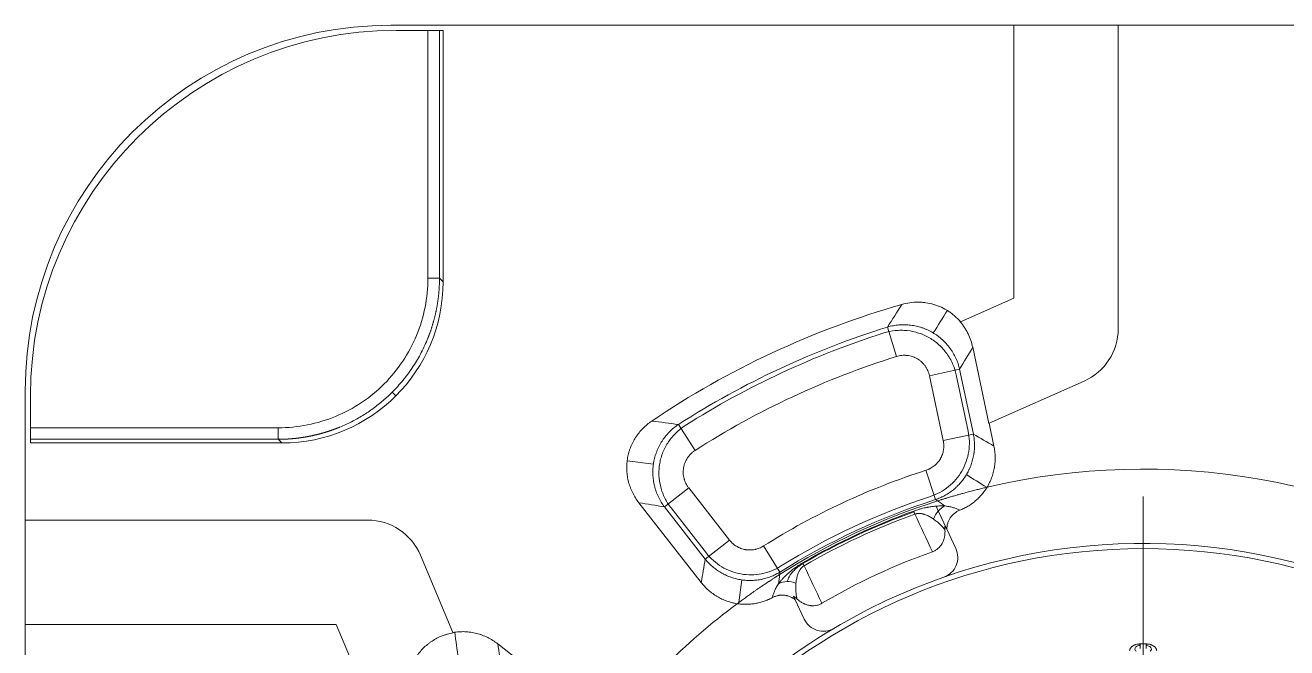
# Model space of a CAD drawing. Header units: millimetres. Extents: x 2234 to 3061, y 2092 to 2676.
# Drawn here: x 2431.7 to 2552.4, y 2523.4 to 2583 of the extents above; entities that cross this region are included whole.
import ezdxf

# ---------------------------------------------------------------- set-up
doc = ezdxf.new("R2010")
doc.units = ezdxf.units.MM
doc.linetypes.add('CENTER', pattern=[50.8, 31.75, -6.35, 6.35, -6.35])
for name, color, linetype, true_color in [('1', 7, 'Continuous', 0xffffff), ('20', 7, 'Continuous', 0xffffff), ('21', 7, 'Continuous', 0xffffff)]:
    doc.layers.add(name, color=color, linetype=linetype, true_color=true_color)

msp = doc.modelspace()

# ---------------------------------------------------------------- linework, layer by layer
at = {"layer": '1', "color": 1, "linetype": 'CENTER', "lineweight": 18}
msp.add_line((2538.695, 2413.124), (2538.695, 2537.891), dxfattribs=at)
at = {"layer": '20', "color": 7, "linetype": 'Continuous', "lineweight": 18}
for p, q in [((2526.309, 2583.007), (2466.695, 2583.007)), ((2526.309, 2583.007), (2536.309, 2583.007)), ((2526.309, 2556.878), (2526.309, 2583.007)), ((2536.309, 2583.007), (2536.309, 2553.953)), ((2737.082, 2583.007), (2536.309, 2583.007)), ((2467.195, 2582.507), (2470.24, 2582.507)), ((2470.24, 2582.507), (2471.347, 2582.507)), ((2470.24, 2558.797), (2470.24, 2582.507)), ((2471.695, 2582.507), (2471.347, 2582.507)), ((2471.347, 2582.507), (2471.347, 2558.797)), ((2471.695, 2558.448), (2471.695, 2582.507)), ((2471.347, 2558.797), (2470.24, 2558.797)), ((2471.347, 2558.797), (2471.695, 2558.448)), ((2521.208, 2554.611), (2526.309, 2556.878)), ((2514.224, 2554.107), (2515.102, 2551.286)), ((2523.932, 2544.878), (2522.382, 2552.169)), ((2521.132, 2550.062), (2518.242, 2549.447)), ((2519.56, 2543.247), (2518.242, 2549.447)), ((2520.801, 2549.515), (2521.943, 2544.143)), ((2521.132, 2550.062), (2522.45, 2543.861)), ((2431.695, 2548.007), (2431.695, 2535.623)), ((2466.828, 2547.875), (2467.18, 2547.523)), ((2533.042, 2548.927), (2523.948, 2544.886)), ((2432.195, 2544.463), (2432.195, 2547.507)), ((2432.195, 2543.356), (2432.195, 2544.463)), ((2432.195, 2544.463), (2455.906, 2544.463)), ((2455.906, 2543.356), (2455.906, 2544.463)), ((2494.214, 2544.776), (2495.811, 2542.29)), ((2523.932, 2544.878), (2523.948, 2544.886)), ((2523.948, 2544.886), (2524.411, 2542.709)), ((2432.195, 2543.007), (2432.195, 2543.356)), ((2455.906, 2543.356), (2432.195, 2543.356)), ((2432.195, 2543.007), (2456.254, 2543.007)), ((2456.254, 2543.007), (2455.906, 2543.356)), ((2522.45, 2543.861), (2519.56, 2543.247)), ((2489.307, 2541.306), (2491.82, 2540.963)), ((2517.903, 2540.39), (2518.805, 2537.577)), ((2495.201, 2538.703), (2492.873, 2536.884)), ((2495.201, 2538.703), (2499.104, 2533.708)), ((2496.397, 2529.646), (2490.429, 2537.285)), ((2496.775, 2531.889), (2492.873, 2536.884)), ((2496.888, 2532.455), (2493.504, 2536.786)), ((2431.695, 2525.623), (2431.695, 2535.623)), ((2431.695, 2535.623), (2464.461, 2535.623)), ((2499.104, 2533.708), (2496.775, 2531.889)), ((2469.534, 2532.25), (2472.634, 2524.855)), ((2502.357, 2533.141), (2503.933, 2530.642)), ((2499.983, 2527.722), (2500.285, 2529.892)), ((2461.469, 2525.623), (2431.695, 2525.623)), ((2431.695, 2525.623), (2431.695, 2436.09)), ((2465.329, 2516.415), (2461.469, 2525.623)), ((2476.918, 2523.773), (2484.556, 2517.805))]:
    msp.add_line(p, q, dxfattribs=at)
for centre, radius, start, end in [((2466.695, 2548.007), 35, 90, 180), ((2467.195, 2547.507), 35, 90, 180), ((2538.695, 2475.507), 84, 105.9523, 124.0477), ((2538.695, 2475.507), 82.321, 107.29364, 122.70636), ((2530.809, 2553.953), 5.5, 293.9619, 0), ((2538.695, 2475.507), 81.884, 107.64444, 122.35842), ((2538.695, 2475.507), 79.367, 107.29364, 122.70636), ((2538.695, 2475.507), 65, 10.77582, 103.29126), ((2538.695, 2475.507), 68.133, 107.76831, 122.23169), ((2538.695, 2475.507), 65, 107.63679, 122.36321), ((2538.695, 2475.507), 65.179, 107.76831, 122.23169), ((2538.695, 2475.507), 65.616, 108.07709, 121.92265), ((2464.461, 2530.123), 5.5, 22.74483, 90), ((2538.695, 2475.507), 65, 126.70874, 143.29126)]:
    msp.add_arc(centre, radius, start, end, dxfattribs=at)
msp.add_ellipse((2456.136, 2558.566), major_axis=(-11.044, 11.044), ratio=0.9924325, start_param=2.3599926, end_param=3.9231927, dxfattribs=at)
for points, knots in [([(2455.906, 2544.463), (2457.787, 2544.462), (2459.665, 2544.835), (2463.134, 2546.268), (2464.722, 2547.329), (2467.373, 2549.98), (2468.434, 2551.569), (2469.868, 2555.038), (2470.241, 2556.915), (2470.24, 2558.797)], [0, 0, 0, 0, 0.25, 0.25, 0.5, 0.5, 0.75, 0.75, 1, 1, 1, 1]), ([(2471.347, 2558.797), (2471.346, 2558.757), (2471.346, 2558.678), (2471.345, 2558.558), (2471.342, 2558.439), (2471.339, 2558.321), (2471.335, 2558.202), (2471.33, 2558.084), (2471.324, 2557.966), (2471.317, 2557.848), (2471.309, 2557.73), (2471.301, 2557.613), (2471.291, 2557.495), (2471.281, 2557.379), (2471.27, 2557.262), (2471.258, 2557.146), (2471.245, 2557.03), (2471.231, 2556.914), (2471.217, 2556.798), (2471.201, 2556.683), (2471.185, 2556.568), (2471.168, 2556.454), (2471.15, 2556.34), (2471.131, 2556.226), (2471.111, 2556.112), (2471.091, 2555.999), (2471.07, 2555.886), (2471.048, 2555.773), (2471.025, 2555.661), (2471.001, 2555.549), (2470.977, 2555.438), (2470.952, 2555.326), (2470.926, 2555.216), (2470.899, 2555.105), (2470.872, 2554.995), (2470.844, 2554.886), (2470.815, 2554.776), (2470.785, 2554.668), (2470.755, 2554.559), (2470.723, 2554.451), (2470.691, 2554.343), (2470.659, 2554.236), (2470.625, 2554.129), (2470.591, 2554.023), (2470.557, 2553.917), (2470.521, 2553.811), (2470.485, 2553.706), (2470.448, 2553.602), (2470.411, 2553.497), (2470.372, 2553.394), (2470.333, 2553.29), (2470.294, 2553.187), (2470.254, 2553.085), (2470.213, 2552.983), (2469.992, 2552.444), (2469.541, 2551.49), (2468.757, 2550.186), (2467.856, 2548.972), (2466.912, 2547.932), (2465.956, 2547.048), (2465.009, 2546.3), (2464.002, 2545.625), (2462.938, 2545.029), (2462.182, 2544.68), (2461.771, 2544.511), (2461.72, 2544.49), (2461.67, 2544.47), (2461.619, 2544.45), (2461.569, 2544.43), (2461.518, 2544.41), (2461.467, 2544.39), (2461.416, 2544.371), (2461.365, 2544.351), (2461.314, 2544.332), (2461.262, 2544.313), (2461.211, 2544.294), (2461.159, 2544.275), (2461.108, 2544.257), (2461.056, 2544.239), (2461.004, 2544.22), (2460.952, 2544.202), (2460.9, 2544.184), (2460.848, 2544.167), (2460.795, 2544.149), (2460.743, 2544.132), (2460.69, 2544.115), (2460.638, 2544.098), (2460.585, 2544.081), (2460.532, 2544.064), (2460.479, 2544.048), (2460.426, 2544.031), (2460.373, 2544.015), (2460.32, 2543.999), (2460.267, 2543.984), (2460.213, 2543.968), (2460.16, 2543.953), (2460.106, 2543.937), (2460.052, 2543.922), (2459.998, 2543.907), (2459.944, 2543.893), (2459.89, 2543.878), (2459.836, 2543.864), (2459.782, 2543.85), (2459.728, 2543.836), (2459.673, 2543.822), (2459.619, 2543.809), (2459.564, 2543.795), (2459.509, 2543.782), (2459.455, 2543.769), (2459.4, 2543.756), (2459.345, 2543.743), (2459.29, 2543.731), (2459.235, 2543.719), (2459.179, 2543.707), (2459.124, 2543.695), (2459.069, 2543.683), (2459.013, 2543.672), (2458.958, 2543.66), (2458.902, 2543.649), (2458.846, 2543.638), (2458.79, 2543.628), (2458.734, 2543.617), (2458.678, 2543.607), (2458.622, 2543.597), (2458.566, 2543.587), (2458.51, 2543.577), (2458.453, 2543.568), (2458.397, 2543.558), (2458.341, 2543.549), (2458.284, 2543.54), (2458.227, 2543.532), (2458.171, 2543.523), (2458.114, 2543.515), (2458.057, 2543.507), (2458, 2543.499), (2457.943, 2543.491), (2457.886, 2543.484), (2457.829, 2543.476), (2457.771, 2543.469), (2457.714, 2543.462), (2457.657, 2543.456), (2457.599, 2543.449), (2457.542, 2543.443), (2457.484, 2543.437), (2457.426, 2543.431), (2457.369, 2543.426), (2457.311, 2543.42), (2457.253, 2543.415), (2457.195, 2543.41), (2457.137, 2543.405), (2457.079, 2543.401), (2457.021, 2543.397), (2456.963, 2543.392), (2456.904, 2543.389), (2456.846, 2543.385), (2456.788, 2543.381), (2456.729, 2543.378), (2456.671, 2543.375), (2456.612, 2543.372), (2456.554, 2543.37), (2456.495, 2543.367), (2456.436, 2543.365), (2456.377, 2543.363), (2456.319, 2543.362), (2456.26, 2543.36), (2456.201, 2543.359), (2456.142, 2543.358), (2456.083, 2543.357), (2456.024, 2543.356), (2455.965, 2543.356), (2455.925, 2543.356), (2455.906, 2543.356)], [0, 0, 0, 0, 0.0049231, 0.0098384, 0.014746, 0.0196457, 0.0245377, 0.0294219, 0.0342984, 0.0391671, 0.044028, 0.0488812, 0.0537266, 0.0585642, 0.0633941, 0.0682163, 0.0730306, 0.0778373, 0.0826362, 0.0874273, 0.0922107, 0.0969864, 0.1017543, 0.1065145, 0.1112669, 0.1160117, 0.1207487, 0.1254779, 0.1301995, 0.1349133, 0.1396194, 0.1443178, 0.1490084, 0.1536914, 0.1583666, 0.1630342, 0.167694, 0.1723461, 0.1769905, 0.1816273, 0.1862563, 0.1908776, 0.1954913, 0.2000972, 0.2046955, 0.2092861, 0.213869, 0.2184442, 0.2230118, 0.2275716, 0.2321238, 0.2366684, 0.2412053, 0.2457345, 0.250256, 0.31332, 0.3759573, 0.4381753, 0.4999817, 0.5494037, 0.5990871, 0.6490356, 0.6992532, 0.7497436, 0.7519823, 0.754223, 0.7564655, 0.7587099, 0.7609562, 0.7632044, 0.7654544, 0.7677063, 0.7699601, 0.7722158, 0.7744734, 0.7767328, 0.7789942, 0.7812574, 0.7835225, 0.7857894, 0.7880583, 0.790329, 0.7926016, 0.7948761, 0.7971525, 0.7994308, 0.801711, 0.803993, 0.8062769, 0.8085627, 0.8108504, 0.81314, 0.8154315, 0.8177248, 0.8200201, 0.8223172, 0.8246162, 0.8269171, 0.8292199, 0.8315246, 0.8338311, 0.8361396, 0.8384499, 0.8407622, 0.8430763, 0.8453923, 0.8477102, 0.85003, 0.8523517, 0.8546752, 0.8570007, 0.8593281, 0.8616573, 0.8639884, 0.8663215, 0.8686564, 0.8709932, 0.8733319, 0.8756725, 0.878015, 0.8803594, 0.8827057, 0.8850539, 0.887404, 0.889756, 0.8921098, 0.8944656, 0.8968232, 0.8991828, 0.9015443, 0.9039076, 0.9062728, 0.90864, 0.911009, 0.91338, 0.9157528, 0.9181275, 0.9205042, 0.9228827, 0.9252631, 0.9276455, 0.9300297, 0.9324158, 0.9348039, 0.9371938, 0.9395856, 0.9419794, 0.944375, 0.9467725, 0.949172, 0.9515733, 0.9539766, 0.9563817, 0.9587888, 0.9611977, 0.9636086, 0.9660213, 0.968436, 0.9708526, 0.973271, 0.9756914, 0.9781137, 0.9805379, 0.982964, 0.985392, 0.9878219, 0.9902537, 0.9926874, 0.995123, 0.9975606, 1, 1, 1, 1]), ([(2521.208, 2554.611), (2521.042, 2554.805), (2520.862, 2554.988), (2520.62, 2555.201), (2520.571, 2555.243), (2520.47, 2555.325), (2520.419, 2555.365), (2520.265, 2555.481), (2520.16, 2555.555), (2519.837, 2555.764), (2519.613, 2555.888), (2519.263, 2556.049), (2519.144, 2556.098), (2518.963, 2556.167), (2518.901, 2556.188), (2518.779, 2556.229), (2518.717, 2556.249), (2518.408, 2556.34), (2518.158, 2556.394), (2517.778, 2556.449), (2517.65, 2556.463), (2517.458, 2556.477), (2517.361, 2556.482), (2517.264, 2556.485), (2517.2, 2556.486), (2517.167, 2556.486), (2516.876, 2556.487), (2516.619, 2556.469), (2516.11, 2556.397), (2515.858, 2556.344), (2515.609, 2556.272)], [0, 0, 0, 0, 0.125, 0.125, 0.15625, 0.15625, 0.1875, 0.1875, 0.25, 0.25, 0.375, 0.375, 0.4375, 0.4375, 0.46875, 0.46875, 0.5, 0.5, 0.625, 0.625, 0.6875, 0.6875, 0.71875, 0.734375, 0.734375, 0.75, 0.75, 0.875, 0.875, 1, 1, 1, 1]), ([(2513.875, 2553.539), (2514.235, 2553.653), (2514.599, 2553.728), (2515.156, 2553.787), (2515.344, 2553.797), (2515.724, 2553.797), (2515.914, 2553.788), (2516.477, 2553.729), (2516.844, 2553.652), (2517.383, 2553.477), (2517.562, 2553.408), (2517.908, 2553.254), (2518.243, 2553.082), (2518.557, 2552.876), (2518.861, 2552.654), (2519.009, 2552.533), (2519.43, 2552.149), (2519.679, 2551.868), (2520.118, 2551.255), (2520.307, 2550.921), (2520.608, 2550.236), (2520.722, 2549.882), (2520.801, 2549.515)], [0, 0, 0, 0, 0.1240317, 0.1240317, 0.186721, 0.186721, 0.2494102, 0.2494102, 0.3747886, 0.3747886, 0.4374779, 0.4374779, 0.5001671, 0.5628563, 0.5628563, 0.6255456, 0.6255456, 0.750924, 0.750924, 0.8763025, 0.8763025, 1, 1, 1, 1]), ([(2514.224, 2554.107), (2514.404, 2554.16), (2514.585, 2554.203), (2514.951, 2554.27), (2515.135, 2554.294), (2515.505, 2554.324), (2515.691, 2554.33), (2515.925, 2554.325), (2515.972, 2554.324), (2516.066, 2554.319), (2516.113, 2554.316), (2516.254, 2554.306), (2516.347, 2554.297), (2516.625, 2554.263), (2516.991, 2554.199), (2517.35, 2554.098), (2517.616, 2554.008), (2517.704, 2553.975), (2517.835, 2553.923), (2517.879, 2553.905), (2517.965, 2553.869), (2518.008, 2553.85), (2518.222, 2553.752), (2518.553, 2553.58), (2518.864, 2553.376), (2519.091, 2553.211), (2519.202, 2553.125), (2519.31, 2553.035), (2519.382, 2552.974), (2519.417, 2552.943), (2519.592, 2552.785), (2519.724, 2552.653), (2519.974, 2552.377), (2520.092, 2552.233), (2520.258, 2552.008), (2520.338, 2551.893), (2520.414, 2551.775), (2520.463, 2551.695), (2520.488, 2551.655), (2520.607, 2551.453), (2520.694, 2551.287), (2520.849, 2550.949), (2520.918, 2550.776), (2521.038, 2550.424), (2521.09, 2550.244), (2521.132, 2550.062)], [0, 0, 0, 0, 0.0625, 0.0625, 0.125, 0.125, 0.1875, 0.1875, 0.203125, 0.203125, 0.21875, 0.21875, 0.25, 0.25, 0.3125, 0.375, 0.375, 0.40625, 0.40625, 0.421875, 0.421875, 0.4375, 0.4375, 0.5, 0.5625, 0.5625, 0.59375, 0.609375, 0.609375, 0.625, 0.625, 0.6875, 0.6875, 0.75, 0.75, 0.78125, 0.796875, 0.796875, 0.8125, 0.8125, 0.875, 0.875, 0.9375, 0.9375, 1, 1, 1, 1]), ([(2521.185, 2554.6), (2521.333, 2554.428), (2521.469, 2554.247), (2521.657, 2553.962), (2521.717, 2553.864), (2521.789, 2553.74), (2521.803, 2553.715), (2521.83, 2553.665), (2521.844, 2553.639), (2521.885, 2553.563), (2521.911, 2553.512), (2522.037, 2553.255), (2522.124, 2553.045), (2522.273, 2552.614), (2522.334, 2552.394), (2522.382, 2552.169)], [0, 0, 0, 0, 0.25, 0.25, 0.375, 0.375, 0.40625, 0.40625, 0.4375, 0.4375, 0.5, 0.5, 0.75, 0.75, 1, 1, 1, 1]), ([(2518.242, 2549.447), (2518.224, 2549.532), (2518.18, 2549.697), (2518.12, 2549.857), (2518.051, 2550.013), (2518.013, 2550.09), (2517.949, 2550.202), (2517.927, 2550.239), (2517.881, 2550.311), (2517.857, 2550.347), (2517.783, 2550.451), (2517.677, 2550.584), (2517.557, 2550.706), (2517.462, 2550.793), (2517.429, 2550.821), (2517.363, 2550.876), (2517.329, 2550.902), (2517.226, 2550.978), (2517.084, 2551.071), (2516.914, 2551.159), (2516.815, 2551.202), (2516.776, 2551.219), (2516.756, 2551.227), (2516.695, 2551.25), (2516.655, 2551.265), (2516.533, 2551.305), (2516.369, 2551.349), (2516.201, 2551.377), (2516.073, 2551.39), (2516.031, 2551.394), (2515.945, 2551.399), (2515.902, 2551.4), (2515.773, 2551.401), (2515.688, 2551.396), (2515.518, 2551.38), (2515.35, 2551.354), (2515.184, 2551.312), (2515.102, 2551.286)], [0, 0, 0, 0, 0.0625, 0.125, 0.125, 0.1875, 0.1875, 0.21875, 0.21875, 0.25, 0.25, 0.3125, 0.375, 0.375, 0.40625, 0.40625, 0.4375, 0.4375, 0.5, 0.5625, 0.578125, 0.578125, 0.59375, 0.59375, 0.625, 0.625, 0.6875, 0.75, 0.75, 0.78125, 0.78125, 0.8125, 0.8125, 0.875, 0.875, 0.9375, 1, 1, 1, 1]), ([(2491.665, 2545.107), (2491.51, 2545.003), (2491.213, 2544.779), (2490.942, 2544.53), (2490.683, 2544.266), (2490.56, 2544.128), (2490.415, 2543.946), (2490.386, 2543.91), (2490.33, 2543.835), (2490.302, 2543.798), (2490.221, 2543.684), (2490.168, 2543.607), (2490.018, 2543.374), (2489.834, 2543.053), (2489.684, 2542.716), (2489.585, 2542.457), (2489.554, 2542.369), (2489.511, 2542.236), (2489.497, 2542.191), (2489.47, 2542.102), (2489.458, 2542.057), (2489.398, 2541.832), (2489.359, 2541.651), (2489.302, 2541.287), (2489.282, 2541.103), (2489.268, 2540.826), (2489.265, 2540.734), (2489.265, 2540.594), (2489.266, 2540.548), (2489.268, 2540.455), (2489.27, 2540.408), (2489.282, 2540.175), (2489.301, 2539.99), (2489.358, 2539.625), (2489.434, 2539.264), (2489.547, 2538.911), (2489.629, 2538.693), (2489.646, 2538.649), (2489.681, 2538.562), (2489.736, 2538.434), (2489.795, 2538.307), (2489.919, 2538.059), (2490.1, 2537.736), (2490.314, 2537.432), (2490.429, 2537.285)], [0, 0, 0, 0, 0.0625, 0.125, 0.125, 0.1875, 0.1875, 0.203125, 0.203125, 0.21875, 0.21875, 0.25, 0.25, 0.3125, 0.375, 0.375, 0.40625, 0.40625, 0.421875, 0.421875, 0.4375, 0.4375, 0.5, 0.5, 0.5625, 0.5625, 0.59375, 0.59375, 0.609375, 0.609375, 0.625, 0.625, 0.6875, 0.6875, 0.75, 0.8125, 0.8125, 0.828125, 0.828125, 0.84375, 0.875, 0.875, 0.9375, 1, 1, 1, 1]), ([(2492.873, 2536.884), (2492.76, 2537.034), (2492.655, 2537.189), (2492.463, 2537.507), (2492.376, 2537.67), (2492.217, 2538.006), (2492.145, 2538.178), (2492.067, 2538.399), (2492.052, 2538.443), (2492.023, 2538.533), (2492.009, 2538.578), (2491.969, 2538.713), (2491.944, 2538.803), (2491.878, 2539.075), (2491.809, 2539.44), (2491.776, 2539.811), (2491.766, 2540.092), (2491.765, 2540.186), (2491.768, 2540.327), (2491.769, 2540.374), (2491.773, 2540.468), (2491.775, 2540.515), (2491.791, 2540.749), (2491.835, 2541.12), (2491.915, 2541.483), (2491.99, 2541.753), (2492.031, 2541.888), (2492.077, 2542.021), (2492.109, 2542.11), (2492.126, 2542.154), (2492.211, 2542.373), (2492.288, 2542.543), (2492.458, 2542.875), (2492.551, 2543.036), (2492.703, 2543.27), (2492.782, 2543.386), (2492.865, 2543.499), (2492.922, 2543.573), (2492.951, 2543.61), (2493.099, 2543.794), (2493.223, 2543.933), (2493.485, 2544.198), (2493.622, 2544.324), (2493.908, 2544.561), (2494.058, 2544.672), (2494.214, 2544.776)], [0, 0, 0, 0, 0.0625, 0.0625, 0.125, 0.125, 0.1875, 0.1875, 0.203125, 0.203125, 0.21875, 0.21875, 0.25, 0.25, 0.3125, 0.375, 0.375, 0.40625, 0.40625, 0.421875, 0.421875, 0.4375, 0.4375, 0.5, 0.5625, 0.5625, 0.59375, 0.609375, 0.609375, 0.625, 0.625, 0.6875, 0.6875, 0.75, 0.75, 0.78125, 0.796875, 0.796875, 0.8125, 0.8125, 0.875, 0.875, 0.9375, 0.9375, 1, 1, 1, 1]), ([(2493.504, 2536.786), (2493.274, 2537.083), (2493.076, 2537.398), (2492.828, 2537.898), (2492.753, 2538.071), (2492.621, 2538.427), (2492.564, 2538.609), (2492.423, 2539.157), (2492.368, 2539.528), (2492.344, 2540.095), (2492.347, 2540.286), (2492.371, 2540.664), (2492.416, 2541.037), (2492.499, 2541.404), (2492.603, 2541.766), (2492.664, 2541.947), (2492.878, 2542.475), (2493.055, 2542.806), (2493.477, 2543.431), (2493.724, 2543.725), (2494.262, 2544.244), (2494.553, 2544.474), (2494.87, 2544.676)], [0, 0, 0, 0, 0.1237507, 0.1237507, 0.1864683, 0.1864683, 0.2491859, 0.2491859, 0.374621, 0.374621, 0.4373385, 0.4373385, 0.5000561, 0.5627737, 0.5627737, 0.6254912, 0.6254912, 0.7509264, 0.7509264, 0.8763615, 0.8763615, 1, 1, 1, 1]), ([(2521.943, 2544.143), (2522.011, 2543.821), (2522.049, 2543.497), (2522.068, 2542.844), (2522.048, 2542.511), (2521.947, 2541.854), (2521.867, 2541.535), (2521.649, 2540.913), (2521.51, 2540.608), (2521.179, 2540.034), (2520.989, 2539.766), (2520.56, 2539.264), (2520.319, 2539.03), (2519.805, 2538.615), (2519.531, 2538.433), (2518.953, 2538.119), (2518.648, 2537.987), (2518.335, 2537.884)], [0, 0, 0, 0, 0.1238077, 0.1238077, 0.2491844, 0.2491844, 0.3745612, 0.3745612, 0.499938, 0.499938, 0.6253147, 0.6253147, 0.7506915, 0.7506915, 0.8760682, 0.8760682, 1, 1, 1, 1]), ([(2517.903, 2540.39), (2517.976, 2540.414), (2518.047, 2540.44), (2518.152, 2540.485), (2518.187, 2540.5), (2518.255, 2540.533), (2518.289, 2540.55), (2518.455, 2540.639), (2518.581, 2540.722), (2518.728, 2540.84), (2518.757, 2540.864), (2518.814, 2540.914), (2518.841, 2540.94), (2518.924, 2541.019), (2518.976, 2541.074), (2519.123, 2541.245), (2519.21, 2541.367), (2519.305, 2541.531), (2519.323, 2541.564), (2519.349, 2541.614), (2519.358, 2541.631), (2519.374, 2541.666), (2519.383, 2541.683), (2519.422, 2541.769), (2519.45, 2541.839), (2519.525, 2542.051), (2519.562, 2542.197), (2519.591, 2542.384), (2519.596, 2542.422), (2519.604, 2542.497), (2519.608, 2542.535), (2519.615, 2542.648), (2519.616, 2542.723), (2519.609, 2542.948), (2519.592, 2543.098), (2519.56, 2543.247)], [0, 0, 0, 0, 0.0625, 0.0625, 0.09375, 0.09375, 0.125, 0.125, 0.25, 0.25, 0.28125, 0.28125, 0.3125, 0.3125, 0.375, 0.375, 0.5, 0.5, 0.53125, 0.53125, 0.546875, 0.546875, 0.5625, 0.5625, 0.625, 0.625, 0.75, 0.75, 0.78125, 0.78125, 0.8125, 0.8125, 0.875, 0.875, 1, 1, 1, 1]), ([(2522.45, 2543.861), (2522.482, 2543.698), (2522.507, 2543.534), (2522.541, 2543.207), (2522.561, 2542.879), (2522.551, 2542.55), (2522.532, 2542.303), (2522.524, 2542.22), (2522.509, 2542.097), (2522.504, 2542.055), (2522.492, 2541.973), (2522.486, 2541.932), (2522.451, 2541.727), (2522.382, 2541.404), (2522.236, 2540.933), (2522.111, 2540.627), (2522.024, 2540.439), (2522.006, 2540.401), (2521.969, 2540.327), (2521.95, 2540.289), (2521.892, 2540.179), (2521.852, 2540.106), (2521.728, 2539.891), (2521.55, 2539.613), (2521.348, 2539.353), (2521.134, 2539.102), (2521.021, 2538.981), (2520.872, 2538.835), (2520.842, 2538.806), (2520.782, 2538.749), (2520.69, 2538.665), (2520.596, 2538.584), (2520.404, 2538.428), (2520.14, 2538.231), (2519.86, 2538.058), (2519.643, 2537.938), (2519.57, 2537.9), (2519.458, 2537.844), (2519.42, 2537.826), (2519.345, 2537.791), (2519.307, 2537.774), (2519.117, 2537.69), (2518.962, 2537.63), (2518.805, 2537.577)], [0, 0, 0, 0, 0.0625, 0.0625, 0.125, 0.1875, 0.1875, 0.21875, 0.21875, 0.234375, 0.234375, 0.25, 0.25, 0.3125, 0.375, 0.4375, 0.4375, 0.453125, 0.453125, 0.46875, 0.46875, 0.5, 0.5, 0.5625, 0.625, 0.625, 0.6875, 0.6875, 0.703125, 0.703125, 0.71875, 0.75, 0.75, 0.8125, 0.875, 0.875, 0.90625, 0.90625, 0.921875, 0.921875, 0.9375, 0.9375, 1, 1, 1, 1]), ([(2495.811, 2542.29), (2495.738, 2542.244), (2495.599, 2542.144), (2495.471, 2542.031), (2495.349, 2541.912), (2495.291, 2541.849), (2495.208, 2541.75), (2495.182, 2541.716), (2495.13, 2541.647), (2495.106, 2541.612), (2495.035, 2541.506), (2494.947, 2541.36), (2494.876, 2541.205), (2494.828, 2541.085), (2494.813, 2541.045), (2494.785, 2540.963), (2494.773, 2540.922), (2494.738, 2540.799), (2494.701, 2540.633), (2494.679, 2540.443), (2494.673, 2540.335), (2494.672, 2540.292), (2494.671, 2540.271), (2494.671, 2540.206), (2494.672, 2540.163), (2494.677, 2540.035), (2494.694, 2539.866), (2494.728, 2539.699), (2494.76, 2539.575), (2494.772, 2539.534), (2494.797, 2539.452), (2494.811, 2539.411), (2494.857, 2539.29), (2494.925, 2539.134), (2495.049, 2538.911), (2495.148, 2538.771), (2495.201, 2538.703)], [0, 0, 0, 0, 0.0625, 0.125, 0.125, 0.1875, 0.1875, 0.21875, 0.21875, 0.25, 0.25, 0.3125, 0.375, 0.375, 0.40625, 0.40625, 0.4375, 0.4375, 0.5, 0.5625, 0.578125, 0.578125, 0.59375, 0.59375, 0.625, 0.625, 0.6875, 0.75, 0.75, 0.78125, 0.78125, 0.8125, 0.8125, 0.875, 0.9375, 1, 1, 1, 1]), ([(2523.752, 2538.766), (2523.84, 2538.912), (2524.003, 2539.211), (2524.136, 2539.523), (2524.224, 2539.762), (2524.266, 2539.883), (2524.304, 2540.006), (2524.328, 2540.088), (2524.339, 2540.13), (2524.394, 2540.337), (2524.43, 2540.504), (2524.486, 2540.84), (2524.526, 2541.177), (2524.534, 2541.517), (2524.528, 2541.773), (2524.524, 2541.859), (2524.513, 2542.03), (2524.505, 2542.116), (2524.475, 2542.372), (2524.447, 2542.541), (2524.411, 2542.709)], [0, 0, 0, 0, 0.125, 0.25, 0.25, 0.3125, 0.34375, 0.34375, 0.375, 0.375, 0.5, 0.5, 0.625, 0.75, 0.75, 0.8125, 0.8125, 0.875, 0.875, 1, 1, 1, 1]), ([(2519.001, 2537.452), (2519.053, 2537.468), (2519.104, 2537.484), (2519.204, 2537.516), (2519.253, 2537.532), (2519.314, 2537.551), (2519.326, 2537.554), (2519.351, 2537.562), (2519.363, 2537.566), (2519.398, 2537.577), (2519.422, 2537.584), (2519.491, 2537.606), (2519.536, 2537.62), (2519.624, 2537.646), (2519.667, 2537.66), (2519.729, 2537.679), (2519.75, 2537.685), (2519.791, 2537.697), (2519.811, 2537.704), (2519.911, 2537.734), (2519.986, 2537.757), (2520.131, 2537.8), (2520.2, 2537.82), (2520.333, 2537.86), (2520.397, 2537.879), (2520.523, 2537.915), (2520.583, 2537.933), (2520.702, 2537.967), (2520.76, 2537.984), (2520.929, 2538.032), (2521.036, 2538.062), (2521.241, 2538.12), (2521.34, 2538.148), (2521.531, 2538.2), (2521.624, 2538.225), (2521.804, 2538.274), (2521.891, 2538.298), (2522.147, 2538.366), (2522.31, 2538.408), (2522.624, 2538.489), (2522.775, 2538.528), (2523.068, 2538.601), (2523.21, 2538.636), (2523.486, 2538.703), (2523.621, 2538.735), (2523.752, 2538.766)], [0, 0, 0, 0, 0.015625, 0.015625, 0.03125, 0.03125, 0.0351562, 0.0351562, 0.0390625, 0.0390625, 0.046875, 0.046875, 0.0625, 0.0625, 0.078125, 0.078125, 0.0859375, 0.0859375, 0.09375, 0.09375, 0.125, 0.125, 0.15625, 0.15625, 0.1875, 0.1875, 0.21875, 0.21875, 0.25, 0.25, 0.3125, 0.3125, 0.375, 0.375, 0.4375, 0.4375, 0.5, 0.5, 0.625, 0.625, 0.75, 0.75, 0.875, 0.875, 1, 1, 1, 1]), ([(2499.104, 2533.708), (2499.15, 2533.648), (2499.2, 2533.59), (2499.278, 2533.507), (2499.305, 2533.48), (2499.359, 2533.427), (2499.387, 2533.401), (2499.528, 2533.276), (2499.649, 2533.187), (2499.81, 2533.089), (2499.843, 2533.071), (2499.91, 2533.035), (2499.943, 2533.017), (2500.046, 2532.968), (2500.116, 2532.938), (2500.327, 2532.859), (2500.472, 2532.82), (2500.658, 2532.787), (2500.696, 2532.782), (2500.752, 2532.774), (2500.771, 2532.772), (2500.809, 2532.768), (2500.828, 2532.767), (2500.922, 2532.759), (2500.998, 2532.757), (2501.223, 2532.76), (2501.372, 2532.776), (2501.558, 2532.813), (2501.595, 2532.822), (2501.669, 2532.84), (2501.705, 2532.85), (2501.814, 2532.883), (2501.885, 2532.907), (2502.094, 2532.991), (2502.228, 2533.06), (2502.357, 2533.141)], [0, 0, 0, 0, 0.0625, 0.0625, 0.09375, 0.09375, 0.125, 0.125, 0.25, 0.25, 0.28125, 0.28125, 0.3125, 0.3125, 0.375, 0.375, 0.5, 0.5, 0.53125, 0.53125, 0.546875, 0.546875, 0.5625, 0.5625, 0.625, 0.625, 0.75, 0.75, 0.78125, 0.78125, 0.8125, 0.8125, 0.875, 0.875, 1, 1, 1, 1]), ([(2503.999, 2531.2), (2503.719, 2531.026), (2503.427, 2530.879), (2502.819, 2530.638), (2502.499, 2530.544), (2501.847, 2530.416), (2501.519, 2530.382), (2500.861, 2530.375), (2500.527, 2530.402), (2499.875, 2530.518), (2499.557, 2530.605), (2498.94, 2530.837), (2498.637, 2530.984), (2498.072, 2531.326), (2497.807, 2531.522), (2497.317, 2531.957), (2497.09, 2532.197), (2496.888, 2532.455)], [0, 0, 0, 0, 0.1240281, 0.1240281, 0.2494642, 0.2494642, 0.3749002, 0.3749002, 0.5003362, 0.5003362, 0.6257722, 0.6257722, 0.7512082, 0.7512082, 0.8766442, 0.8766442, 1, 1, 1, 1]), ([(2503.933, 2530.642), (2503.791, 2530.555), (2503.646, 2530.476), (2503.35, 2530.33), (2503.049, 2530.198), (2502.737, 2530.094), (2502.499, 2530.026), (2502.419, 2530.005), (2502.297, 2529.976), (2502.257, 2529.967), (2502.175, 2529.949), (2502.135, 2529.941), (2501.931, 2529.902), (2501.604, 2529.856), (2501.111, 2529.829), (2500.781, 2529.841), (2500.574, 2529.858), (2500.533, 2529.862), (2500.45, 2529.871), (2500.408, 2529.876), (2500.284, 2529.892), (2500.202, 2529.904), (2499.958, 2529.947), (2499.636, 2530.018), (2499.322, 2530.117), (2499.012, 2530.231), (2498.859, 2530.295), (2498.671, 2530.384), (2498.633, 2530.402), (2498.559, 2530.439), (2498.448, 2530.496), (2498.34, 2530.557), (2498.127, 2530.683), (2497.851, 2530.862), (2497.592, 2531.066), (2497.404, 2531.228), (2497.343, 2531.283), (2497.252, 2531.369), (2497.223, 2531.397), (2497.163, 2531.456), (2497.134, 2531.486), (2496.99, 2531.635), (2496.88, 2531.759), (2496.775, 2531.889)], [0, 0, 0, 0, 0.0625, 0.0625, 0.125, 0.1875, 0.1875, 0.21875, 0.21875, 0.234375, 0.234375, 0.25, 0.25, 0.3125, 0.375, 0.4375, 0.4375, 0.453125, 0.453125, 0.46875, 0.46875, 0.5, 0.5, 0.5625, 0.625, 0.625, 0.6875, 0.6875, 0.703125, 0.703125, 0.71875, 0.75, 0.75, 0.8125, 0.875, 0.875, 0.90625, 0.90625, 0.921875, 0.921875, 0.9375, 0.9375, 1, 1, 1, 1]), ([(2496.397, 2529.646), (2496.503, 2529.51), (2496.726, 2529.251), (2497.092, 2528.897), (2497.358, 2528.684), (2497.565, 2528.534), (2497.636, 2528.485), (2497.743, 2528.414), (2497.78, 2528.391), (2497.853, 2528.345), (2497.889, 2528.323), (2498.074, 2528.214), (2498.375, 2528.055), (2498.688, 2527.926), (2499.008, 2527.811), (2499.172, 2527.761), (2499.38, 2527.708), (2499.421, 2527.698), (2499.505, 2527.679), (2499.631, 2527.652), (2499.757, 2527.63), (2499.842, 2527.617)], [0, 0, 0, 0, 0.125, 0.25, 0.375, 0.375, 0.4375, 0.4375, 0.46875, 0.46875, 0.5, 0.5, 0.625, 0.75, 0.75, 0.875, 0.875, 0.90625, 0.90625, 0.9375, 1, 1, 1, 1]), ([(2499.842, 2527.617), (2499.95, 2527.697), (2500.061, 2527.78), (2500.29, 2527.948), (2500.408, 2528.035), (2500.592, 2528.168), (2500.654, 2528.213), (2500.782, 2528.305), (2500.846, 2528.351), (2501.045, 2528.493), (2501.183, 2528.591), (2501.401, 2528.744), (2501.476, 2528.796), (2501.63, 2528.903), (2501.709, 2528.958), (2501.873, 2529.071), (2501.958, 2529.13), (2502.091, 2529.22), (2502.136, 2529.251), (2502.228, 2529.314), (2502.275, 2529.346), (2502.372, 2529.411), (2502.422, 2529.444), (2502.524, 2529.513), (2502.576, 2529.548), (2502.684, 2529.62), (2502.74, 2529.658), (2502.828, 2529.715), (2502.858, 2529.735), (2502.918, 2529.775), (2502.949, 2529.795), (2503.044, 2529.858), (2503.109, 2529.901), (2503.213, 2529.968), (2503.249, 2529.992), (2503.321, 2530.039), (2503.358, 2530.063), (2503.435, 2530.112), (2503.474, 2530.137), (2503.534, 2530.176), (2503.555, 2530.189), (2503.596, 2530.216), (2503.617, 2530.23), (2503.681, 2530.27), (2503.724, 2530.298), (2503.812, 2530.354), (2503.857, 2530.382), (2503.902, 2530.411)], [0, 0, 0, 0, 0.125, 0.125, 0.25, 0.25, 0.3125, 0.3125, 0.375, 0.375, 0.5, 0.5, 0.5625, 0.5625, 0.625, 0.625, 0.6875, 0.6875, 0.71875, 0.71875, 0.75, 0.75, 0.78125, 0.78125, 0.8125, 0.8125, 0.84375, 0.84375, 0.859375, 0.859375, 0.875, 0.875, 0.90625, 0.90625, 0.921875, 0.921875, 0.9375, 0.9375, 0.953125, 0.953125, 0.9609375, 0.9609375, 0.96875, 0.96875, 0.984375, 0.984375, 1, 1, 1, 1]), ([(2469.099, 2522.511), (2469.201, 2522.662), (2469.419, 2522.953), (2469.663, 2523.22), (2469.919, 2523.474), (2470.054, 2523.595), (2470.231, 2523.738), (2470.266, 2523.767), (2470.339, 2523.822), (2470.375, 2523.85), (2470.486, 2523.931), (2470.561, 2523.983), (2470.788, 2524.132), (2471.1, 2524.315), (2471.428, 2524.466), (2471.681, 2524.566), (2471.766, 2524.598), (2471.895, 2524.642), (2471.939, 2524.656), (2472.026, 2524.683), (2472.07, 2524.696), (2472.289, 2524.759), (2472.466, 2524.799), (2472.644, 2524.831)], [0, 0, 0, 0, 0.125, 0.25, 0.25, 0.375, 0.375, 0.40625, 0.40625, 0.4375, 0.4375, 0.5, 0.5, 0.625, 0.75, 0.75, 0.8125, 0.8125, 0.84375, 0.84375, 0.875, 0.875, 1, 1, 1, 1]), ([(2476.918, 2523.773), (2476.767, 2523.891), (2476.611, 2524), (2476.291, 2524.201), (2476.126, 2524.293), (2475.788, 2524.461), (2475.613, 2524.536), (2475.39, 2524.618), (2475.345, 2524.634), (2475.254, 2524.665), (2475.118, 2524.709), (2474.981, 2524.748), (2474.705, 2524.818), (2474.52, 2524.855), (2474.147, 2524.909), (2473.959, 2524.926), (2473.674, 2524.937), (2473.578, 2524.938), (2473.387, 2524.935), (2473.292, 2524.931), (2473.007, 2524.911), (2472.82, 2524.888), (2472.634, 2524.855)], [0, 0, 0, 0, 0.125, 0.125, 0.25, 0.25, 0.375, 0.375, 0.40625, 0.40625, 0.4375, 0.5, 0.5, 0.625, 0.625, 0.75, 0.75, 0.8125, 0.8125, 0.875, 0.875, 1, 1, 1, 1])]:
    msp.add_open_spline(points, degree=3, knots=knots, dxfattribs=at)
for points in [[(2514.224, 2554.107), (2514.685, 2554.836), (2515.146, 2555.558), (2515.609, 2556.272)], [(2518.607, 2553.537), (2519.055, 2554.26), (2519.504, 2554.976), (2519.955, 2555.686)], [(2521.185, 2554.6), (2521.192, 2554.604), (2521.2, 2554.607), (2521.208, 2554.611)], [(2522.382, 2552.169), (2521.964, 2551.473), (2521.547, 2550.77), (2521.132, 2550.062)], [(2491.665, 2545.107), (2492.51, 2545.002), (2493.359, 2544.892), (2494.214, 2544.776)], [(2522.45, 2543.861), (2523.103, 2543.482), (2523.756, 2543.099), (2524.411, 2542.709)], [(2521.774, 2539.972), (2522.421, 2539.573), (2523.068, 2539.169), (2523.717, 2538.758)], [(2492.873, 2536.884), (2492.054, 2537.023), (2491.24, 2537.157), (2490.429, 2537.285)], [(2519.001, 2537.452), (2518.936, 2537.494), (2518.87, 2537.535), (2518.805, 2537.577)], [(2496.397, 2529.646), (2496.52, 2530.398), (2496.646, 2531.146), (2496.775, 2531.889)], [(2503.902, 2530.411), (2503.912, 2530.488), (2503.922, 2530.565), (2503.933, 2530.642)], [(2472.634, 2524.855), (2472.637, 2524.847), (2472.641, 2524.839), (2472.644, 2524.831)], [(2473.15, 2522.369), (2473.029, 2523.211), (2472.913, 2524.048), (2472.802, 2524.882)], [(2476.918, 2523.773), (2477.046, 2522.963), (2477.179, 2522.148), (2477.318, 2521.33)]]:
    msp.add_open_spline(points, degree=3, dxfattribs=at)
at = {"layer": '21', "color": 7, "linetype": 'Continuous', "lineweight": 18}
for p, q in [((2518.869, 2536.954), (2519.083, 2536.496)), ((2516.744, 2536.489), (2516.85, 2536.196)), ((2519.901, 2534.741), (2519.083, 2536.496)), ((2520.764, 2532.89), (2519.901, 2534.741)), ((2506.09, 2531.521), (2506.247, 2531.252)), ((2499.957, 2527.6), (2499.974, 2527.715)), ((2505.4, 2527.979), (2506.263, 2526.128)), ((2538.408, 2523.759), (2538.411, 2523.337)), ((2538.98, 2523.337), (2538.982, 2523.759))]:
    msp.add_line(p, q, dxfattribs=at)
msp.add_circle((2538.695, 2475.507), 57.383, dxfattribs=at)
msp.add_circle((2538.695, 2475.507), 57.383, dxfattribs=at)
for centre, radius, start, end in [((2538.695, 2475.507), 65, 10.77582, 103.29126), ((2538.695, 2475.507), 65, 107.63679, 122.36321), ((2538.695, 2475.507), 64.813, 109.79667, 120.20333), ((2538.695, 2475.507), 64.739, 109.79667, 120.20333), ((2538.695, 2475.507), 64.501, 109.79667, 120.20333), ((2538.695, 2475.507), 57.886, 11.31161, 109.24985), ((2538.695, 2475.507), 60.54, 109.46426, 120.53574), ((2518.952, 2532.045), 2, 289.24985, 25), ((2538.695, 2475.507), 57.886, 109.24985, 120.75015), ((2538.695, 2475.507), 65, 126.70874, 143.29126), ((2508.076, 2526.973), 2, 205, 300.75015), ((2538.695, 2475.507), 57.886, 120.75015, 149.24985), ((2538.695, 2475.507), 48.253, 89.6591, 90.3409), ((2538.695, 2475.507), 48.253, 89.6591, 90.3409)]:
    msp.add_arc(centre, radius, start, end, dxfattribs=at)
for centre, major_axis, start_param, end_param in [((2520.335, 2535.088), (0.12, 1.996), 0.3973601, 1.3076643), ((2504.855, 2527.87), (-1.606, 1.192), 4.975521, 5.8858252)]:
    msp.add_ellipse(centre, major_axis=major_axis, ratio=0.8936723, start_param=start_param, end_param=end_param, dxfattribs=at)
for points, knots in [([(2519.001, 2537.452), (2519.053, 2537.468), (2519.104, 2537.484), (2519.204, 2537.516), (2519.253, 2537.532), (2519.314, 2537.551), (2519.326, 2537.554), (2519.351, 2537.562), (2519.363, 2537.566), (2519.398, 2537.577), (2519.422, 2537.584), (2519.491, 2537.606), (2519.536, 2537.62), (2519.624, 2537.646), (2519.667, 2537.66), (2519.729, 2537.679), (2519.75, 2537.685), (2519.791, 2537.697), (2519.811, 2537.704), (2519.911, 2537.734), (2519.986, 2537.757), (2520.131, 2537.8), (2520.2, 2537.82), (2520.333, 2537.86), (2520.397, 2537.879), (2520.523, 2537.915), (2520.583, 2537.933), (2520.702, 2537.967), (2520.76, 2537.984), (2520.929, 2538.032), (2521.036, 2538.062), (2521.241, 2538.12), (2521.34, 2538.148), (2521.531, 2538.2), (2521.624, 2538.225), (2521.804, 2538.274), (2521.891, 2538.298), (2522.147, 2538.366), (2522.31, 2538.408), (2522.624, 2538.489), (2522.775, 2538.528), (2523.068, 2538.601), (2523.21, 2538.636), (2523.486, 2538.703), (2523.621, 2538.735), (2523.752, 2538.766)], [0, 0, 0, 0, 0.015625, 0.015625, 0.03125, 0.03125, 0.0351562, 0.0351562, 0.0390625, 0.0390625, 0.046875, 0.046875, 0.0625, 0.0625, 0.078125, 0.078125, 0.0859375, 0.0859375, 0.09375, 0.09375, 0.125, 0.125, 0.15625, 0.15625, 0.1875, 0.1875, 0.21875, 0.21875, 0.25, 0.25, 0.3125, 0.3125, 0.375, 0.375, 0.4375, 0.4375, 0.5, 0.5, 0.625, 0.625, 0.75, 0.75, 0.875, 0.875, 1, 1, 1, 1]), ([(2521.136, 2536.558), (2521.271, 2536.612), (2521.535, 2536.73), (2521.788, 2536.868), (2522.037, 2537.017), (2522.159, 2537.097), (2522.308, 2537.203), (2522.338, 2537.224), (2522.396, 2537.268), (2522.484, 2537.334), (2522.568, 2537.403), (2522.735, 2537.543), (2522.948, 2537.738), (2523.243, 2538.055), (2523.423, 2538.283), (2523.552, 2538.461), (2523.594, 2538.521), (2523.675, 2538.643), (2523.714, 2538.704), (2523.752, 2538.766)], [0, 0, 0, 0, 0.125, 0.25, 0.25, 0.375, 0.375, 0.40625, 0.40625, 0.4375, 0.5, 0.5, 0.625, 0.75, 0.875, 0.875, 0.9375, 0.9375, 1, 1, 1, 1]), ([(2516.744, 2536.489), (2516.831, 2536.521), (2516.917, 2536.55), (2517.087, 2536.605), (2517.172, 2536.631), (2517.298, 2536.667), (2517.339, 2536.679), (2517.422, 2536.701), (2517.462, 2536.712), (2517.582, 2536.743), (2517.66, 2536.762), (2517.811, 2536.796), (2517.885, 2536.812), (2517.975, 2536.83), (2517.993, 2536.833), (2518.029, 2536.84), (2518.082, 2536.85), (2518.134, 2536.859), (2518.235, 2536.877), (2518.301, 2536.887), (2518.429, 2536.906), (2518.491, 2536.914), (2518.672, 2536.936), (2518.787, 2536.948), (2518.924, 2536.958), (2518.951, 2536.96), (2519.005, 2536.964), (2519.031, 2536.966), (2519.109, 2536.97), (2519.16, 2536.972), (2519.309, 2536.977), (2519.404, 2536.978), (2519.585, 2536.977), (2519.672, 2536.974), (2519.755, 2536.97)], [0, 0, 0, 0, 0.0625, 0.0625, 0.125, 0.125, 0.15625, 0.15625, 0.1875, 0.1875, 0.25, 0.25, 0.3125, 0.3125, 0.328125, 0.328125, 0.34375, 0.375, 0.375, 0.4375, 0.4375, 0.5, 0.5, 0.625, 0.625, 0.65625, 0.65625, 0.6875, 0.6875, 0.75, 0.75, 0.875, 0.875, 1, 1, 1, 1]), ([(2519.755, 2536.97), (2519.912, 2536.949), (2520.055, 2536.926), (2520.32, 2536.871), (2520.442, 2536.84), (2520.668, 2536.772), (2520.772, 2536.734), (2520.965, 2536.651), (2521.054, 2536.606), (2521.136, 2536.558)], [0, 0, 0, 0, 0.25, 0.25, 0.5, 0.5, 0.75, 0.75, 1, 1, 1, 1]), ([(2518.644, 2535.71), (2518.594, 2535.746), (2518.543, 2535.781), (2518.437, 2535.849), (2518.383, 2535.882), (2518.271, 2535.947), (2518.212, 2535.978), (2518.121, 2536.024), (2518.09, 2536.039), (2518.026, 2536.068), (2517.994, 2536.082), (2517.894, 2536.123), (2517.824, 2536.148), (2517.713, 2536.182), (2517.674, 2536.193), (2517.614, 2536.208), (2517.594, 2536.213), (2517.552, 2536.221), (2517.531, 2536.226), (2517.465, 2536.237), (2517.42, 2536.244), (2517.348, 2536.25), (2517.324, 2536.252), (2517.273, 2536.254), (2517.247, 2536.255), (2517.207, 2536.255), (2517.193, 2536.254), (2517.165, 2536.253), (2517.15, 2536.252), (2517.106, 2536.249), (2517.076, 2536.246), (2517.029, 2536.239), (2517.013, 2536.237), (2516.981, 2536.231), (2516.965, 2536.227), (2516.916, 2536.216), (2516.883, 2536.207), (2516.85, 2536.196)], [0, 0, 0, 0, 0.125, 0.125, 0.25, 0.25, 0.375, 0.375, 0.4375, 0.4375, 0.5, 0.5, 0.625, 0.625, 0.6875, 0.6875, 0.71875, 0.71875, 0.75, 0.75, 0.8125, 0.8125, 0.84375, 0.84375, 0.875, 0.875, 0.890625, 0.890625, 0.90625, 0.90625, 0.9375, 0.9375, 0.953125, 0.953125, 0.96875, 0.96875, 1, 1, 1, 1]), ([(2519.723, 2534.693), (2519.649, 2534.784), (2519.572, 2534.874), (2519.41, 2535.05), (2519.325, 2535.137), (2519.147, 2535.306), (2519.054, 2535.39), (2518.857, 2535.552), (2518.753, 2535.632), (2518.644, 2535.71)], [0, 0, 0, 0, 0.25, 0.25, 0.5, 0.5, 0.75, 0.75, 1, 1, 1, 1]), ([(2519.901, 2534.741), (2519.901, 2534.839), (2519.916, 2535.032), (2519.959, 2535.221), (2520.001, 2535.361), (2520.018, 2535.407), (2520.053, 2535.498), (2520.072, 2535.543), (2520.135, 2535.674), (2520.183, 2535.757), (2520.265, 2535.878), (2520.294, 2535.917), (2520.34, 2535.975), (2520.355, 2535.994), (2520.387, 2536.031), (2520.403, 2536.049), (2520.486, 2536.138), (2520.557, 2536.204), (2520.67, 2536.294), (2520.709, 2536.323), (2520.789, 2536.379), (2520.831, 2536.405), (2520.957, 2536.479), (2521.045, 2536.522), (2521.136, 2536.558)], [0, 0, 0, 0, 0.125, 0.25, 0.25, 0.3125, 0.3125, 0.375, 0.375, 0.5, 0.5, 0.5625, 0.5625, 0.59375, 0.59375, 0.625, 0.625, 0.75, 0.75, 0.8125, 0.8125, 0.875, 0.875, 1, 1, 1, 1]), ([(2519.723, 2534.693), (2519.727, 2534.639), (2519.729, 2534.584), (2519.73, 2534.475), (2519.729, 2534.421), (2519.721, 2534.258), (2519.708, 2534.151), (2519.678, 2533.991), (2519.667, 2533.938), (2519.646, 2533.858), (2519.638, 2533.832), (2519.623, 2533.78), (2519.614, 2533.754), (2519.57, 2533.625), (2519.528, 2533.526), (2519.464, 2533.406), (2519.451, 2533.382), (2519.423, 2533.335), (2519.409, 2533.312), (2519.365, 2533.243), (2519.333, 2533.198), (2519.234, 2533.07), (2519.161, 2532.99), (2519.059, 2532.899), (2519.038, 2532.882), (2518.996, 2532.847), (2518.974, 2532.83), (2518.908, 2532.782), (2518.863, 2532.752), (2518.724, 2532.67), (2518.626, 2532.623), (2518.522, 2532.587)], [0, 0, 0, 0, 0.0625, 0.0625, 0.125, 0.125, 0.25, 0.25, 0.3125, 0.3125, 0.34375, 0.34375, 0.375, 0.375, 0.5, 0.5, 0.53125, 0.53125, 0.5625, 0.5625, 0.625, 0.625, 0.75, 0.75, 0.78125, 0.78125, 0.8125, 0.8125, 0.875, 0.875, 1, 1, 1, 1]), ([(2503.786, 2529.524), (2503.837, 2529.59), (2503.891, 2529.658), (2504.006, 2529.798), (2504.068, 2529.87), (2504.167, 2529.981), (2504.219, 2530.037), (2504.274, 2530.095), (2504.311, 2530.133), (2504.33, 2530.153), (2504.426, 2530.251), (2504.508, 2530.332), (2504.642, 2530.456), (2504.688, 2530.499), (2504.785, 2530.584), (2504.835, 2530.628), (2504.914, 2530.695), (2504.954, 2530.728), (2504.996, 2530.762), (2505.024, 2530.785), (2505.038, 2530.797), (2505.11, 2530.854), (2505.169, 2530.901), (2505.293, 2530.995), (2505.357, 2531.042), (2505.458, 2531.114), (2505.492, 2531.139), (2505.562, 2531.187), (2505.598, 2531.212), (2505.707, 2531.285), (2505.781, 2531.333), (2505.933, 2531.428), (2506.01, 2531.475), (2506.09, 2531.521)], [0, 0, 0, 0, 0.125, 0.125, 0.25, 0.25, 0.3125, 0.34375, 0.34375, 0.375, 0.375, 0.5, 0.5, 0.5625, 0.5625, 0.625, 0.625, 0.65625, 0.671875, 0.671875, 0.6875, 0.6875, 0.75, 0.75, 0.8125, 0.8125, 0.84375, 0.84375, 0.875, 0.875, 0.9375, 0.9375, 1, 1, 1, 1]), ([(2506.127, 2531.457), (2506.02, 2531.394), (2505.918, 2531.328), (2505.73, 2531.195), (2505.644, 2531.129), (2505.415, 2530.94), (2505.299, 2530.828), (2505.105, 2530.621), (2505.029, 2530.527), (2504.901, 2530.351), (2504.849, 2530.269), (2504.724, 2530.04), (2504.679, 2529.909), (2504.658, 2529.774), (2504.655, 2529.754), (2504.654, 2529.735)], [0, 0, 0, 0, 0.074816, 0.074816, 0.153849, 0.153849, 0.3119148, 0.3119148, 0.4699807, 0.4699807, 0.6280466, 0.6280466, 0.9441783, 0.9441783, 1, 1, 1, 1]), ([(2505.466, 2529.566), (2505.471, 2529.626), (2505.477, 2529.688), (2505.492, 2529.812), (2505.502, 2529.875), (2505.525, 2530.003), (2505.538, 2530.068), (2505.562, 2530.167), (2505.57, 2530.201), (2505.589, 2530.268), (2505.599, 2530.302), (2505.632, 2530.405), (2505.657, 2530.474), (2505.703, 2530.582), (2505.719, 2530.618), (2505.746, 2530.674), (2505.756, 2530.692), (2505.776, 2530.73), (2505.786, 2530.749), (2505.82, 2530.807), (2505.844, 2530.845), (2505.885, 2530.905), (2505.899, 2530.925), (2505.93, 2530.965), (2505.946, 2530.985), (2505.973, 2531.016), (2505.982, 2531.026), (2506.001, 2531.047), (2506.011, 2531.058), (2506.041, 2531.089), (2506.063, 2531.111), (2506.098, 2531.142), (2506.11, 2531.152), (2506.135, 2531.173), (2506.148, 2531.184), (2506.189, 2531.214), (2506.217, 2531.233), (2506.247, 2531.252)], [0, 0, 0, 0, 0.125, 0.125, 0.25, 0.25, 0.375, 0.375, 0.4375, 0.4375, 0.5, 0.5, 0.625, 0.625, 0.6875, 0.6875, 0.71875, 0.71875, 0.75, 0.75, 0.8125, 0.8125, 0.84375, 0.84375, 0.875, 0.875, 0.890625, 0.890625, 0.90625, 0.90625, 0.9375, 0.9375, 0.953125, 0.953125, 0.96875, 0.96875, 1, 1, 1, 1]), ([(2499.842, 2527.617), (2499.95, 2527.697), (2500.061, 2527.78), (2500.29, 2527.948), (2500.408, 2528.035), (2500.592, 2528.168), (2500.654, 2528.213), (2500.782, 2528.305), (2500.846, 2528.351), (2501.045, 2528.493), (2501.183, 2528.591), (2501.401, 2528.744), (2501.476, 2528.796), (2501.63, 2528.903), (2501.709, 2528.958), (2501.873, 2529.071), (2501.958, 2529.13), (2502.091, 2529.22), (2502.136, 2529.251), (2502.228, 2529.314), (2502.275, 2529.346), (2502.372, 2529.411), (2502.422, 2529.444), (2502.524, 2529.513), (2502.576, 2529.548), (2502.684, 2529.62), (2502.74, 2529.658), (2502.828, 2529.715), (2502.858, 2529.735), (2502.918, 2529.775), (2502.949, 2529.795), (2503.044, 2529.858), (2503.109, 2529.901), (2503.213, 2529.968), (2503.249, 2529.992), (2503.321, 2530.039), (2503.358, 2530.063), (2503.435, 2530.112), (2503.474, 2530.137), (2503.534, 2530.176), (2503.555, 2530.189), (2503.596, 2530.216), (2503.617, 2530.23), (2503.681, 2530.27), (2503.724, 2530.298), (2503.812, 2530.354), (2503.857, 2530.382), (2503.902, 2530.411)], [0, 0, 0, 0, 0.125, 0.125, 0.25, 0.25, 0.3125, 0.3125, 0.375, 0.375, 0.5, 0.5, 0.5625, 0.5625, 0.625, 0.625, 0.6875, 0.6875, 0.71875, 0.71875, 0.75, 0.75, 0.78125, 0.78125, 0.8125, 0.8125, 0.84375, 0.84375, 0.859375, 0.859375, 0.875, 0.875, 0.90625, 0.90625, 0.921875, 0.921875, 0.9375, 0.9375, 0.953125, 0.953125, 0.9609375, 0.9609375, 0.96875, 0.96875, 0.984375, 0.984375, 1, 1, 1, 1]), ([(2503.214, 2528.201), (2503.23, 2528.295), (2503.253, 2528.392), (2503.314, 2528.593), (2503.352, 2528.697), (2503.444, 2528.914), (2503.499, 2529.027), (2503.627, 2529.265), (2503.701, 2529.39), (2503.786, 2529.524)], [0, 0, 0, 0, 0.25, 0.25, 0.5, 0.5, 0.75, 0.75, 1, 1, 1, 1]), ([(2503.214, 2528.201), (2503.301, 2528.247), (2503.478, 2528.326), (2503.665, 2528.378), (2503.784, 2528.402), (2503.808, 2528.407), (2503.856, 2528.415), (2503.881, 2528.418), (2503.953, 2528.427), (2504.002, 2528.431), (2504.147, 2528.439), (2504.243, 2528.436), (2504.388, 2528.422), (2504.436, 2528.415), (2504.509, 2528.402), (2504.533, 2528.398), (2504.58, 2528.387), (2504.604, 2528.382), (2504.722, 2528.352), (2504.813, 2528.321), (2504.947, 2528.264), (2504.991, 2528.244), (2505.056, 2528.21), (2505.078, 2528.199), (2505.12, 2528.175), (2505.141, 2528.163), (2505.246, 2528.099), (2505.325, 2528.042), (2505.4, 2527.979)], [0, 0, 0, 0, 0.125, 0.25, 0.25, 0.28125, 0.28125, 0.3125, 0.3125, 0.375, 0.375, 0.5, 0.5, 0.5625, 0.5625, 0.59375, 0.59375, 0.625, 0.625, 0.75, 0.75, 0.8125, 0.8125, 0.84375, 0.84375, 0.875, 0.875, 1, 1, 1, 1]), ([(2505.466, 2529.566), (2505.455, 2529.431), (2505.45, 2529.3), (2505.448, 2529.045), (2505.452, 2528.92), (2505.467, 2528.675), (2505.479, 2528.554), (2505.51, 2528.317), (2505.529, 2528.2), (2505.552, 2528.085)], [0, 0, 0, 0, 0.25, 0.25, 0.5, 0.5, 0.75, 0.75, 1, 1, 1, 1]), ([(2499.842, 2527.617), (2499.985, 2527.595), (2500.272, 2527.563), (2500.706, 2527.549), (2500.996, 2527.564), (2501.214, 2527.584), (2501.287, 2527.592), (2501.432, 2527.611), (2501.503, 2527.622), (2501.718, 2527.659), (2502.001, 2527.72), (2502.416, 2527.845), (2502.686, 2527.951), (2502.853, 2528.024), (2502.887, 2528.039), (2502.953, 2528.07), (2502.986, 2528.085), (2503.085, 2528.133), (2503.15, 2528.166), (2503.214, 2528.201)], [0, 0, 0, 0, 0.125, 0.25, 0.375, 0.375, 0.4375, 0.4375, 0.5, 0.5, 0.625, 0.75, 0.875, 0.875, 0.90625, 0.90625, 0.9375, 0.9375, 1, 1, 1, 1]), ([(2507.937, 2527.651), (2507.842, 2527.595), (2507.742, 2527.549), (2507.534, 2527.477), (2507.429, 2527.451), (2507.215, 2527.421), (2507.107, 2527.416), (2506.97, 2527.421), (2506.942, 2527.423), (2506.888, 2527.428), (2506.861, 2527.431), (2506.78, 2527.441), (2506.727, 2527.451), (2506.568, 2527.485), (2506.464, 2527.517), (2506.336, 2527.566), (2506.311, 2527.577), (2506.261, 2527.598), (2506.236, 2527.609), (2506.162, 2527.644), (2506.114, 2527.669), (2505.974, 2527.749), (2505.884, 2527.808), (2505.712, 2527.938), (2505.63, 2528.008), (2505.552, 2528.085)], [0, 0, 0, 0, 0.125, 0.125, 0.25, 0.25, 0.375, 0.375, 0.40625, 0.40625, 0.4375, 0.4375, 0.5, 0.5, 0.625, 0.625, 0.65625, 0.65625, 0.6875, 0.6875, 0.75, 0.75, 0.875, 0.875, 1, 1, 1, 1]), ([(2538.408, 2523.759), (2538.372, 2523.759), (2538.337, 2523.758), (2538.266, 2523.752), (2538.231, 2523.748), (2538.129, 2523.733), (2538.063, 2523.719), (2537.986, 2523.696), (2537.97, 2523.691), (2537.94, 2523.68), (2537.925, 2523.675), (2537.881, 2523.658), (2537.853, 2523.646), (2537.772, 2523.608), (2537.723, 2523.58), (2537.656, 2523.533), (2537.636, 2523.517), (2537.596, 2523.484), (2537.578, 2523.467), (2537.527, 2523.415), (2537.499, 2523.379), (2537.464, 2523.324), (2537.453, 2523.305), (2537.439, 2523.276), (2537.435, 2523.267), (2537.427, 2523.247), (2537.424, 2523.238), (2537.407, 2523.189), (2537.399, 2523.15), (2537.396, 2523.11)], [0, 0, 0, 0, 0.0625, 0.0625, 0.125, 0.125, 0.25, 0.25, 0.28125, 0.28125, 0.3125, 0.3125, 0.375, 0.375, 0.5, 0.5, 0.5625, 0.5625, 0.625, 0.625, 0.75, 0.75, 0.8125, 0.8125, 0.84375, 0.84375, 0.875, 0.875, 1, 1, 1, 1]), ([(2538.409, 2523.61), (2538.406, 2523.61), (2538.402, 2523.61), (2538.326, 2523.608), (2538.254, 2523.596), (2538.065, 2523.534), (2537.978, 2523.463), (2537.896, 2523.309), (2537.899, 2523.225), (2537.961, 2523.122), (2537.984, 2523.095), (2538.012, 2523.07)], [0, 0, 0, 0, 0.0083547, 0.0083547, 0.1813846, 0.1813846, 0.5274443, 0.5274443, 0.873504, 0.873504, 1, 1, 1, 1]), ([(2539.378, 2523.07), (2539.396, 2523.086), (2539.412, 2523.102), (2539.483, 2523.193), (2539.497, 2523.276), (2539.453, 2523.395), (2539.427, 2523.432), (2539.353, 2523.502), (2539.306, 2523.533), (2539.19, 2523.582), (2539.122, 2523.599), (2539.028, 2523.609), (2539.005, 2523.61), (2538.981, 2523.61)], [0, 0, 0, 0, 0.0785296, 0.0785296, 0.4250231, 0.4250231, 0.5982699, 0.5982699, 0.7715166, 0.7715166, 0.9447634, 0.9447634, 1, 1, 1, 1]), ([(2539.995, 2523.11), (2539.992, 2523.15), (2539.984, 2523.189), (2539.967, 2523.238), (2539.963, 2523.247), (2539.955, 2523.267), (2539.951, 2523.276), (2539.937, 2523.305), (2539.927, 2523.324), (2539.892, 2523.379), (2539.863, 2523.415), (2539.812, 2523.467), (2539.794, 2523.484), (2539.755, 2523.517), (2539.734, 2523.533), (2539.667, 2523.58), (2539.618, 2523.608), (2539.538, 2523.646), (2539.51, 2523.658), (2539.466, 2523.675), (2539.451, 2523.68), (2539.42, 2523.691), (2539.405, 2523.696), (2539.327, 2523.719), (2539.262, 2523.733), (2539.159, 2523.748), (2539.124, 2523.752), (2539.054, 2523.758), (2539.018, 2523.759), (2538.982, 2523.759)], [0, 0, 0, 0, 0.125, 0.125, 0.15625, 0.15625, 0.1875, 0.1875, 0.25, 0.25, 0.375, 0.375, 0.4375, 0.4375, 0.5, 0.5, 0.625, 0.625, 0.6875, 0.6875, 0.71875, 0.71875, 0.75, 0.75, 0.875, 0.875, 0.9375, 0.9375, 1, 1, 1, 1])]:
    msp.add_open_spline(points, degree=3, knots=knots, dxfattribs=at)
for points in [[(2523.717, 2538.758), (2523.724, 2538.754), (2523.731, 2538.749), (2523.739, 2538.745)], [(2519.755, 2536.97), (2519.504, 2537.132), (2519.253, 2537.292), (2519.001, 2537.452)], [(2518.522, 2532.587), (2517.965, 2533.79), (2517.407, 2534.993), (2516.85, 2536.196)], [(2519.735, 2535.098), (2519.726, 2535.03), (2519.715, 2534.896), (2519.718, 2534.76), (2519.723, 2534.693)], [(2519.901, 2534.741), (2519.845, 2534.861), (2519.79, 2534.98), (2519.735, 2535.098)], [(2506.247, 2531.252), (2506.81, 2530.052), (2507.373, 2528.851), (2507.937, 2527.651)], [(2503.902, 2530.411), (2503.863, 2530.116), (2503.824, 2529.82), (2503.786, 2529.524)], [(2505.234, 2528.336), (2505.289, 2528.218), (2505.344, 2528.099), (2505.4, 2527.979)], [(2505.552, 2528.085), (2505.503, 2528.132), (2505.401, 2528.221), (2505.291, 2528.299), (2505.234, 2528.336)]]:
    msp.add_open_spline(points, degree=3, dxfattribs=at)

doc.saveas('drawing.dxf')
